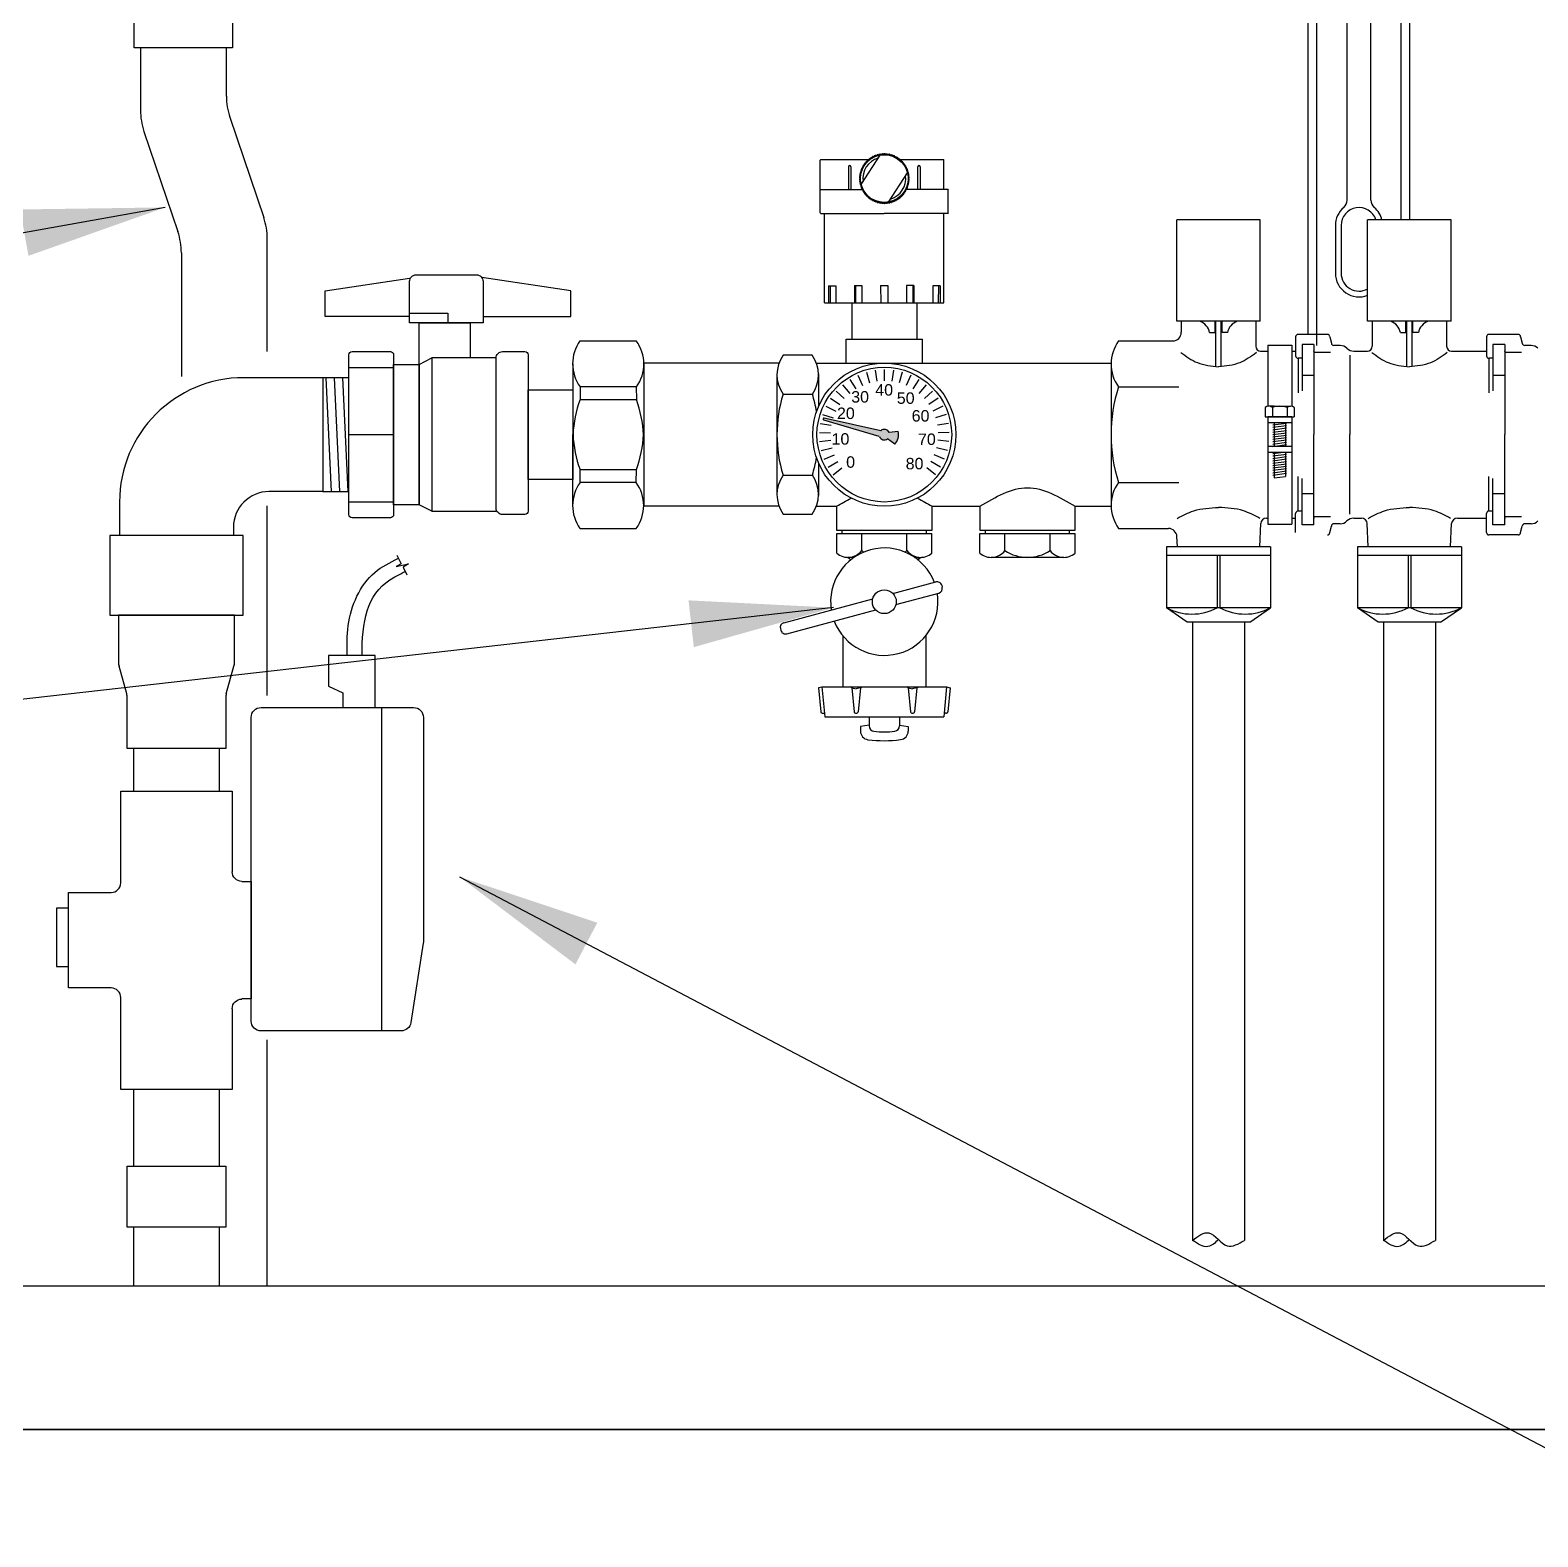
# Paper-space layout 'M&T INST' of a CAD drawing. Header units: inches. Extents: x 0.2 to 34.4, y 0.5 to 23.
# Drawn here: x 14.938 to 16.584, y 12.46 to 14.104 of the extents above; entities that cross this region are included whole.
import ezdxf

# ---------------------------------------------------------------- set-up
doc = ezdxf.new("R2010")
doc.units = ezdxf.units.IN
doc.header["$MEASUREMENT"] = 0
for name, color, linetype in [('D_DT2', 7, 'Continuous'), ('D_FRAMING', 84, 'Continuous'), ('D_OBJECTS', 4, 'Continuous'), ('D_PEX TUBING', 6, 'Continuous'), ('Title Block', 7, 'Continuous')]:
    doc.layers.add(name, color=color, linetype=linetype)
doc.styles.get("Standard").update_dxf_attribs({"font": 'arial.ttf'})
doc.dimstyles.get("Standard").update_dxf_attribs({"dimtxt": 4, "dimasz": 6, "dimexe": 0.18, "dimexo": 0.0625, "dimgap": 0.09, "dimtad": 0, "dimtih": 1, "dimtoh": 1, "dimdec": 4, "dimzin": 0, "dimdsep": 46, "dimlunit": 4, "dimtxsty": 'Standard', "dimcen": 0.09, "dimadec": 0, "dimazin": 0, "dimtfac": 1, "dimtdec": 4, "dimtofl": 0, "dimtmove": 0, "dimatfit": 3, "dimfxl": 1, "dimtolj": 1, "dimtzin": 0, "dimarcsym": 0})

# ---------------------------------------------------------------- blocks, each defined once
blk = doc.blocks.new('zonevalve')
at = {"layer": 'D_DT2', "ltscale": 12}
for p, q in [((1.532, 2.586), (0.699, 2.455)), ((3.897, 2.587), (1.548, 2.587)), ((4, 0.886), (4, 2.484)), ((0.612, 2.354), (0.612, 0.886)), ((0.612, 2.152), (4, 2.152)), ((0.715, 0.784), (3.897, 0.784)), ((2.178, 0.784), (0.947, 0.784)), ((0.947, 0.784), (0.947, 0.685)), ((2.178, 0.685), (2.178, 0.784)), ((0.845, 0.584), (0, 0.584)), ((0, 0.584), (0, -0.584)), ((3.125, 0.584), (2.28, 0.584)), ((3.125, -0.584), (3.125, 0.584))]:
    blk.add_line(p, q, dxfattribs=at)
blk.add_lwpolyline([(0, -0.584), (0.961, -0.584, -0.414214), (1.062, -0.685), (1.062, -1.131), (2.062, -1.131), (2.062, -0.685, -0.414214), (2.164, -0.584), (3.125, -0.584)], format="xyb", dxfattribs=at)
blk.add_lwpolyline([(1.286, -1.131), (1.898, -1.131), (1.898, -1.257), (1.286, -1.257)], close=True, dxfattribs=at)
for centre, radius, start, end in [((1.548, 2.484), 0.103, 90, 98.873), ((3.897, 2.484), 0.103, 360, 90), ((0.715, 2.354), 0.103, 98.873, 180), ((0.715, 0.886), 0.103, 180, 270), ((3.897, 0.886), 0.103, 270, 0), ((0.845, 0.685), 0.101, 270, 0), ((2.28, 0.685), 0.101, 180, 270)]:
    blk.add_arc(centre, radius, start, end, dxfattribs=at)
blk = doc.blocks.new('SINGLE MANIFOLD')
at = {"layer": 'D_OBJECTS', "ltscale": 12}
blk.add_hatch(color=242, dxfattribs=at).paths.add_polyline_path([(-3.78783, -3.46019), (-3.83735, -3.44927, 0.9325151), (-3.83776, -3.45087), (-3.78913, -3.46521, 0.5087347), (-3.78194, -3.46733), (-3.77562, -3.47197, 0.2477818), (-3.77274, -3.46079), (-3.78052, -3.4618, 0.5087347)])
at = {"color": 2}
for p, q in [((-4.25234, -3.40508), (-4.21328, -3.40508)), ((-4.17981, -3.39671), (-4.17981, -3.5306)), ((-4.12371, -3.39671), (-4.17981, -3.39671)), ((-4.25164, -3.46366), (-4.21398, -3.46366)), ((-4.25234, -3.52224), (-4.21328, -3.52224)), ((-4.17981, -3.5306), (-4.12371, -3.5306))]:
    blk.add_line(p, q, dxfattribs=at)
for points in [[(-4.19934, -3.36045), (-4.27312, -3.36045), (-4.27312, -3.33813), (-4.19934, -3.32697)], [(-4.13518, -3.36045), (-4.05861, -3.36045), (-4.05861, -3.33813), (-4.13632, -3.32638)], [(-4.19934, -3.35766), (-4.16586, -3.35766), (-4.16586, -3.36602)], [(-4.19097, -3.40229), (-4.19097, -3.36602), (-4.14634, -3.36602), (-4.14634, -3.39671)], [(-4.17981, -3.5306), (-4.19097, -3.52503), (-4.19097, -3.40229), (-4.17981, -3.39671)]]:
    blk.add_lwpolyline(points, dxfattribs=at)
for points in [[(-4.19934, -3.36602), (-4.19934, -3.32976, -0.4142136), (-4.19376, -3.32418), (-4.14076, -3.32418, -0.4142136), (-4.13518, -3.32976), (-4.13518, -3.36602)], [(-4.25234, -3.53339), (-4.25234, -3.39392, -0.4142136), (-4.24955, -3.39113), (-4.21607, -3.39113, -0.4142136), (-4.21328, -3.39392), (-4.21328, -3.53339, -0.4142136), (-4.21607, -3.53618), (-4.24955, -3.53618, -0.4142136)], [(-4.12371, -3.52781), (-4.12371, -3.39671, -0.4142136), (-4.11813, -3.39113), (-4.0986, -3.39113, -0.4142136), (-4.09581, -3.39392), (-4.09581, -3.5306, -0.4142136), (-4.0986, -3.53339), (-4.11813, -3.53339, -0.4142136)]]:
    blk.add_lwpolyline(points, format="xyb", close=True, dxfattribs=at)
for points in [[(-4.21328, -3.52503), (-4.21328, -3.40229), (-4.19097, -3.40229), (-4.19097, -3.52503)], [(-4.09581, -3.50271), (-4.09581, -3.4246), (-4.05676, -3.4246), (-4.05676, -3.50271)]]:
    blk.add_lwpolyline(points, close=True, dxfattribs=at)
at = {"layer": 'D_DT2', "ltscale": 12}
for p, q in [((-4.3593, -3.12598), (-4.4343, -3.12598)), ((-4.27233, -3.41393), (-4.26776, -3.51338)), ((-4.26512, -3.41393), (-4.26055, -3.51338)), ((-4.25791, -3.41393), (-4.25334, -3.51338)), ((-4.20658, -3.57633), (-4.211, -3.57873)), ((-4.211, -3.57873), (-4.20015, -3.57646)), ((-4.21055, -3.56894), (-4.20658, -3.57633)), ((-4.20015, -3.57646), (-4.20494, -3.57936)), ((-4.20494, -3.57936), (-4.20164, -3.5859)), ((-4.35341, -3.62139), (-4.45231, -3.62139)), ((-4.25773, -3.65643), (-4.27017, -3.65643)), ((-4.27017, -3.65643), (-4.27017, -3.68312)), ((-4.22932, -3.65643), (-4.25773, -3.65643)), ((-4.22932, -3.70186), (-4.22932, -3.65643)), ((-4.44632, -3.68997), (-4.45304, -3.66584)), ((-4.3594, -3.68997), (-4.35268, -3.66584)), ((-4.27017, -3.68312), (-4.25773, -3.68915)), ((-4.44584, -3.73751), (-4.44584, -3.69348)), ((-4.35988, -3.69348), (-4.35988, -3.73751)), ((-4.25773, -3.68915), (-4.25773, -3.70186)), ((-4.25773, -3.70186), (-4.22932, -3.70186)), ((-4.35988, -3.73751), (-4.44584, -3.73751)), ((-4.36536, -4.15536), (-4.44036, -4.15536))]:
    blk.add_line(p, q, dxfattribs=at)
at = {"layer": 'D_DT2', "color": 7}
for p, q in [((-4.27499, -3.41393), (-4.34404, -3.41393)), ((-4.27499, -3.51338), (-4.32208, -3.51338)), ((-4.45259, -3.52248), (-4.45259, -3.55183)), ((-4.35314, -3.54444), (-4.35314, -3.55183)), ((-4.3522, -3.62139), (-4.45352, -3.62139)), ((-4.45352, -3.62139), (-4.45352, -3.66233)), ((-4.3522, -3.66233), (-4.3522, -3.62139))]:
    blk.add_line(p, q, dxfattribs=at)
at = {"layer": 'D_DT2', "ltscale": 12}
for points in [[(-4.43978, -3.07277), (-4.35382, -3.07277), (-4.35382, -3.12598), (-4.43978, -3.12598)], [(-4.25234, -3.41393), (-4.27499, -3.41393), (-4.27499, -3.51338), (-4.25234, -3.51338)], [(-4.44584, -4.10215), (-4.35988, -4.10215), (-4.35988, -4.15536), (-4.44584, -4.15536)]]:
    blk.add_lwpolyline(points, close=True, dxfattribs=at)
at = {"layer": 'D_DT2', "color": 7}
blk.add_lwpolyline([(-4.46114, -3.62139), (-4.34458, -3.62139), (-4.34458, -3.55183), (-4.46114, -3.55183)], close=True, dxfattribs=at)
at = {"layer": 'D_DT2', "ltscale": 12}
for points in [[(-4.36536, -3.77478), (-4.36536, -3.73751), (-4.44036, -3.73751), (-4.44036, -3.77478)], [(-4.44036, -4.03519), (-4.44036, -4.10215), (-4.36536, -4.10215), (-4.36536, -4.03519)]]:
    blk.add_lwpolyline(points, dxfattribs=at)
at = {"layer": 'D_DT2', "color": 7}
for centre, radius in [((-4.34404, -3.52248), 0.10855), ((-4.32208, -3.54444), 0.03106)]:
    blk.add_arc(centre, radius, 90, 180, dxfattribs=at)
at = {"layer": 'D_DT2'}
for centre, start, end in [((-4.44043, -3.66233), 180, 195.54981), ((-4.36529, -3.66233), 344.45019, 0)]:
    blk.add_arc(centre, 0.01309, start, end, dxfattribs=at)
at = {"layer": 'D_DT2', "ltscale": 12}
for centre, start, end in [((-4.45893, -3.69348), 0, 15.54981), ((-4.34679, -3.69348), 164.45019, 180)]:
    blk.add_arc(centre, 0.01309, start, end, dxfattribs=at)
blk.add_spline([(-4.25373, -3.65643), (-4.25286, -3.63035), (-4.2296, -3.58387), (-4.20913, -3.57158)], degree=3, dxfattribs=at)
blk.add_open_spline([(-4.24072, -3.65619), (-4.24123, -3.62782), (-4.23633, -3.60312), (-4.21294, -3.58813), (-4.20865, -3.58594), (-4.20305, -3.58311)], degree=3, knots=[0, 0, 0, 0, 0.08558622, 0.08558622, 0.10114742, 0.10114742, 0.10114742, 0.10114742], dxfattribs=at)
at = {"layer": 'D_FRAMING', "ltscale": 12}
for points in [[(-4.74587, -4.20706), (-4.74587, -4.33206), (-2.4542, -4.33206), (-2.4542, -4.20706)], [(-5.38004, -4.33206), (-5.38004, -4.45706), (-1.7488, -4.45706), (-1.7488, -4.33206)]]:
    blk.add_lwpolyline(points, close=True, dxfattribs=at)
at = {"layer": 'D_OBJECTS', "ltscale": 12}
for p, q in [((-3.41453, -3.37616), (-3.41453, -2.84158)), ((-3.40703, -3.38575), (-3.40703, -2.84158)), ((-3.38067, -3.25903), (-3.38067, -2.99376)), ((-3.35984, -3.25903), (-3.35984, -2.99376)), ((-3.32598, -3.27616), (-3.32598, -3.06563)), ((-3.33348, -3.27616), (-3.33348, -3.07082)), ((-3.84069, -3.24965), (-3.84069, -3.22402)), ((-3.84027, -3.22361), (-3.79878, -3.22361)), ((-3.80498, -3.24518), (-3.7885, -3.21964)), ((-3.79975, -3.22567), (-3.80048, -3.2255)), ((-3.79994, -3.22495), (-3.79975, -3.22567)), ((-3.7987, -3.22466), (-3.79942, -3.22444)), ((-3.79885, -3.22392), (-3.7987, -3.22466)), ((-3.79759, -3.22372), (-3.79829, -3.22346)), ((-3.79789, -3.22361), (-3.7976, -3.22361)), ((-3.79768, -3.22298), (-3.79759, -3.22372)), ((-3.79641, -3.22287), (-3.79709, -3.22255)), ((-3.79645, -3.22212), (-3.79641, -3.22287)), ((-3.79518, -3.2221), (-3.79583, -3.22174)), ((-3.79517, -3.22135), (-3.79518, -3.2221)), ((-3.7939, -3.22142), (-3.79452, -3.22101)), ((-3.79383, -3.22067), (-3.7939, -3.22142)), ((-3.79257, -3.22082), (-3.79316, -3.22038)), ((-3.79245, -3.22009), (-3.79257, -3.22082)), ((-3.7912, -3.22033), (-3.79177, -3.21984)), ((-3.79103, -3.2196), (-3.7912, -3.22033)), ((-3.7898, -3.21993), (-3.79033, -3.2194)), ((-3.78958, -3.21921), (-3.7898, -3.21993)), ((-3.78838, -3.21962), (-3.78887, -3.21906)), ((-3.78811, -3.21893), (-3.78838, -3.21962)), ((-3.78694, -3.21942), (-3.78739, -3.21882)), ((-3.78662, -3.21874), (-3.78694, -3.21942)), ((-3.78549, -3.21932), (-3.7859, -3.21869)), ((-3.78513, -3.21867), (-3.78549, -3.21932)), ((-3.78404, -3.21932), (-3.7844, -3.21867)), ((-3.78363, -3.21869), (-3.78404, -3.21932)), ((-3.78259, -3.21942), (-3.7829, -3.21874)), ((-3.78214, -3.21882), (-3.78259, -3.21942)), ((-3.78115, -3.21962), (-3.78141, -3.21893)), ((-3.78066, -3.21906), (-3.78115, -3.21962)), ((-3.77972, -3.21993), (-3.77994, -3.21921)), ((-3.77919, -3.2194), (-3.77972, -3.21993)), ((-3.77833, -3.22033), (-3.77849, -3.2196)), ((-3.77776, -3.21984), (-3.77833, -3.22033)), ((-3.77696, -3.22082), (-3.77708, -3.22009)), ((-3.77636, -3.22038), (-3.77696, -3.22082)), ((-3.77563, -3.22142), (-3.7757, -3.22067)), ((-3.775, -3.22101), (-3.77563, -3.22142)), ((-3.77435, -3.2221), (-3.77436, -3.22135)), ((-3.77369, -3.22174), (-3.77435, -3.2221)), ((-3.77311, -3.22287), (-3.77308, -3.22212)), ((-3.77244, -3.22255), (-3.77311, -3.22287)), ((-3.77194, -3.22372), (-3.77185, -3.22298)), ((-3.77124, -3.22346), (-3.77194, -3.22372)), ((-3.77192, -3.22361), (-3.77163, -3.22361)), ((-3.77082, -3.22466), (-3.77068, -3.22392)), ((-3.77011, -3.22444), (-3.77082, -3.22466)), ((-3.77075, -3.22361), (-3.73311, -3.22361)), ((-3.76978, -3.22567), (-3.76959, -3.22495)), ((-3.76905, -3.2255), (-3.76978, -3.22567)), ((-3.73269, -3.24965), (-3.73269, -3.22402)), ((-3.81601, -3.22987), (-3.81601, -3.24965)), ((-3.81391, -3.22987), (-3.81391, -3.24965)), ((-3.80555, -3.23869), (-3.80621, -3.23903)), ((-3.80616, -3.23826), (-3.80555, -3.23869)), ((-3.80539, -3.23724), (-3.80608, -3.23753)), ((-3.80597, -3.23677), (-3.80539, -3.23724)), ((-3.80514, -3.23581), (-3.80585, -3.23605)), ((-3.80569, -3.2353), (-3.80514, -3.23581)), ((-3.80479, -3.2344), (-3.80551, -3.23459)), ((-3.8053, -3.23385), (-3.80479, -3.2344)), ((-3.80434, -3.23301), (-3.80507, -3.23316)), ((-3.80481, -3.23243), (-3.80434, -3.23301)), ((-3.8038, -3.23167), (-3.80454, -3.23176)), ((-3.80422, -3.23105), (-3.8038, -3.23167)), ((-3.80316, -3.23036), (-3.8039, -3.2304)), ((-3.80354, -3.22972), (-3.80316, -3.23036)), ((-3.80243, -3.2291), (-3.80318, -3.22909)), ((-3.80277, -3.22843), (-3.80243, -3.2291)), ((-3.80162, -3.22789), (-3.80236, -3.22783)), ((-3.80191, -3.22721), (-3.80162, -3.22789)), ((-3.80072, -3.22675), (-3.80146, -3.22663)), ((-3.80097, -3.22604), (-3.80072, -3.22675)), ((-3.78103, -3.26064), (-3.76455, -3.2351)), ((-3.7688, -3.22675), (-3.76856, -3.22604)), ((-3.76807, -3.22663), (-3.7688, -3.22675)), ((-3.76791, -3.22789), (-3.76762, -3.22721)), ((-3.76717, -3.22783), (-3.76791, -3.22789)), ((-3.7671, -3.2291), (-3.76676, -3.22843)), ((-3.76635, -3.22909), (-3.7671, -3.2291)), ((-3.76637, -3.23036), (-3.76599, -3.22972)), ((-3.76562, -3.2304), (-3.76637, -3.23036)), ((-3.76573, -3.23167), (-3.7653, -3.23105)), ((-3.76499, -3.23176), (-3.76573, -3.23167)), ((-3.76519, -3.23301), (-3.76472, -3.23243)), ((-3.76445, -3.23316), (-3.76519, -3.23301)), ((-3.76474, -3.2344), (-3.76423, -3.23385)), ((-3.76402, -3.23459), (-3.76474, -3.2344)), ((-3.76439, -3.23581), (-3.76384, -3.2353)), ((-3.76368, -3.23605), (-3.76439, -3.23581)), ((-3.76413, -3.23724), (-3.76355, -3.23677)), ((-3.76345, -3.23753), (-3.76413, -3.23724)), ((-3.76398, -3.23869), (-3.76337, -3.23826)), ((-3.76332, -3.23903), (-3.76398, -3.23869)), ((-3.75565, -3.22987), (-3.75565, -3.24965)), ((-3.75354, -3.22987), (-3.75354, -3.24965)), ((-3.84069, -3.27007), (-3.84069, -3.24965)), ((-3.84069, -3.24965), (-3.80426, -3.24965)), ((-3.80624, -3.23975), (-3.8056, -3.24014)), ((-3.8056, -3.24014), (-3.80624, -3.24053)), ((-3.80621, -3.24125), (-3.80555, -3.24159)), ((-3.80555, -3.24159), (-3.80616, -3.24202)), ((-3.80608, -3.24275), (-3.80539, -3.24304)), ((-3.80539, -3.24304), (-3.80597, -3.24351)), ((-3.80585, -3.24423), (-3.80514, -3.24447)), ((-3.80514, -3.24447), (-3.80569, -3.24498)), ((-3.80551, -3.24569), (-3.80479, -3.24588)), ((-3.80479, -3.24588), (-3.8053, -3.24643)), ((-3.80507, -3.24712), (-3.80434, -3.24727)), ((-3.80434, -3.24727), (-3.80481, -3.24785)), ((-3.80454, -3.24852), (-3.8038, -3.24861)), ((-3.8038, -3.24861), (-3.80422, -3.24923)), ((-3.8039, -3.24988), (-3.80316, -3.24992)), ((-3.80316, -3.24992), (-3.80354, -3.25056)), ((-3.80318, -3.25119), (-3.80243, -3.25118)), ((-3.80243, -3.25118), (-3.80277, -3.25185)), ((-3.76676, -3.25185), (-3.7671, -3.25118)), ((-3.7671, -3.25118), (-3.76635, -3.25119)), ((-3.76637, -3.24992), (-3.76562, -3.24988)), ((-3.76599, -3.25056), (-3.76637, -3.24992)), ((-3.76573, -3.24861), (-3.76499, -3.24852)), ((-3.7653, -3.24923), (-3.76573, -3.24861)), ((-3.72928, -3.24965), (-3.76527, -3.24965)), ((-3.76519, -3.24727), (-3.76445, -3.24712)), ((-3.76472, -3.24785), (-3.76519, -3.24727)), ((-3.76474, -3.24588), (-3.76402, -3.24569)), ((-3.76423, -3.24643), (-3.76474, -3.24588)), ((-3.76439, -3.24447), (-3.76368, -3.24423)), ((-3.76384, -3.24498), (-3.76439, -3.24447)), ((-3.76413, -3.24304), (-3.76345, -3.24275)), ((-3.76355, -3.24351), (-3.76413, -3.24304)), ((-3.76398, -3.24159), (-3.76332, -3.24125)), ((-3.76337, -3.24202), (-3.76398, -3.24159)), ((-3.76393, -3.24014), (-3.76329, -3.23975)), ((-3.76329, -3.24053), (-3.76393, -3.24014)), ((-3.72887, -3.27007), (-3.72887, -3.25007)), ((-3.80236, -3.25245), (-3.80162, -3.25239)), ((-3.80162, -3.25239), (-3.80191, -3.25307)), ((-3.80146, -3.25365), (-3.80072, -3.25353)), ((-3.80072, -3.25353), (-3.80097, -3.25424)), ((-3.80048, -3.25478), (-3.79975, -3.25461)), ((-3.79975, -3.25461), (-3.79994, -3.25533)), ((-3.79942, -3.25584), (-3.7987, -3.25562)), ((-3.7987, -3.25562), (-3.79885, -3.25636)), ((-3.79829, -3.25682), (-3.79759, -3.25656)), ((-3.79759, -3.25656), (-3.79768, -3.2573)), ((-3.79709, -3.25773), (-3.79641, -3.25741)), ((-3.79641, -3.25741), (-3.79645, -3.25816)), ((-3.79583, -3.25854), (-3.79518, -3.25818)), ((-3.79518, -3.25818), (-3.79517, -3.25893)), ((-3.79452, -3.25927), (-3.7939, -3.25886)), ((-3.7939, -3.25886), (-3.79383, -3.25961)), ((-3.79316, -3.25991), (-3.79257, -3.25946)), ((-3.79257, -3.25946), (-3.79245, -3.26019)), ((-3.79177, -3.26044), (-3.7912, -3.25995)), ((-3.7912, -3.25995), (-3.79103, -3.26068)), ((-3.79033, -3.26088), (-3.7898, -3.26035)), ((-3.7898, -3.26035), (-3.78958, -3.26107)), ((-3.78887, -3.26122), (-3.78838, -3.26066)), ((-3.78838, -3.26066), (-3.78811, -3.26135)), ((-3.78739, -3.26146), (-3.78694, -3.26086)), ((-3.78694, -3.26086), (-3.78662, -3.26154)), ((-3.7859, -3.26159), (-3.78549, -3.26096)), ((-3.78549, -3.26096), (-3.78513, -3.26161)), ((-3.7844, -3.26161), (-3.78404, -3.26096)), ((-3.78404, -3.26096), (-3.78363, -3.26159)), ((-3.7829, -3.26154), (-3.78259, -3.26086)), ((-3.78259, -3.26086), (-3.78214, -3.26146)), ((-3.78141, -3.26135), (-3.78115, -3.26066)), ((-3.78115, -3.26066), (-3.78066, -3.26122)), ((-3.77994, -3.26107), (-3.77972, -3.26035)), ((-3.77972, -3.26035), (-3.77919, -3.26088)), ((-3.77849, -3.26068), (-3.77833, -3.25995)), ((-3.77833, -3.25995), (-3.77776, -3.26044)), ((-3.77708, -3.26019), (-3.77696, -3.25946)), ((-3.77696, -3.25946), (-3.77636, -3.25991)), ((-3.7757, -3.25961), (-3.77563, -3.25886)), ((-3.77563, -3.25886), (-3.775, -3.25927)), ((-3.77436, -3.25893), (-3.77435, -3.25818)), ((-3.77435, -3.25818), (-3.77369, -3.25854)), ((-3.77308, -3.25816), (-3.77311, -3.25741)), ((-3.77311, -3.25741), (-3.77244, -3.25773)), ((-3.77185, -3.2573), (-3.77194, -3.25656)), ((-3.77194, -3.25656), (-3.77124, -3.25682)), ((-3.77068, -3.25636), (-3.77082, -3.25562)), ((-3.77082, -3.25562), (-3.77011, -3.25584)), ((-3.76959, -3.25533), (-3.76978, -3.25461)), ((-3.76978, -3.25461), (-3.76905, -3.25478)), ((-3.76856, -3.25424), (-3.7688, -3.25353)), ((-3.7688, -3.25353), (-3.76807, -3.25365)), ((-3.76762, -3.25307), (-3.76791, -3.25239)), ((-3.76791, -3.25239), (-3.76717, -3.25245)), ((-3.84027, -3.27048), (-3.78478, -3.27048)), ((-3.83686, -3.34861), (-3.83686, -3.27048)), ((-3.72928, -3.27048), (-3.78478, -3.27048)), ((-3.73269, -3.34861), (-3.73269, -3.27048)), ((-3.39088, -3.2811), (-3.39088, -3.32277)), ((-3.38588, -3.2811), (-3.38588, -3.32277)), ((-3.83358, -3.33362), (-3.83357, -3.34862)), ((-3.83358, -3.33362), (-3.82719, -3.33362)), ((-3.83208, -3.33362), (-3.83208, -3.34862)), ((-3.82719, -3.33362), (-3.82718, -3.34862)), ((-3.81077, -3.33361), (-3.80438, -3.33361)), ((-3.81077, -3.33361), (-3.81076, -3.34861)), ((-3.80991, -3.33361), (-3.8099, -3.34861)), ((-3.80438, -3.33361), (-3.80437, -3.34861)), ((-3.78796, -3.33361), (-3.78157, -3.33361)), ((-3.78796, -3.33361), (-3.78795, -3.34861)), ((-3.78157, -3.33361), (-3.78157, -3.34861)), ((-3.76531, -3.33361), (-3.76531, -3.34861)), ((-3.75892, -3.33361), (-3.76531, -3.33361)), ((-3.75978, -3.33361), (-3.75978, -3.34861)), ((-3.75892, -3.33361), (-3.75892, -3.34861)), ((-3.73611, -3.33362), (-3.7425, -3.33362)), ((-3.7425, -3.33362), (-3.7425, -3.34862)), ((-3.7376, -3.33362), (-3.73761, -3.34862)), ((-3.73611, -3.33362), (-3.73611, -3.34862)), ((-3.83686, -3.34861), (-3.73269, -3.34861)), ((-3.81309, -3.34861), (-3.81308, -3.38032)), ((-3.75643, -3.34861), (-3.75641, -3.38032)), ((-4.05034, -3.3818), (-4.00133, -3.3818)), ((-3.81804, -3.38032), (-3.75145, -3.38032)), ((-3.81804, -3.40116), (-3.81804, -3.38032)), ((-3.75144, -3.40113), (-3.75145, -3.38032)), ((-3.8477, -3.39425), (-3.87307, -3.39425)), ((-4.05676, -3.40199), (-4.05676, -3.46366)), ((-3.99491, -3.40199), (-3.99491, -3.52567)), ((-3.87664, -3.40116), (-3.99477, -3.40116)), ((-3.84407, -3.40116), (-3.80242, -3.40116)), ((-3.80242, -3.40116), (-3.58665, -3.40116)), ((-3.58668, -3.40088), (-3.58668, -3.40183)), ((-4.00148, -3.42197), (-4.05049, -3.42197)), ((-4.05049, -3.42197), (-4.05049, -3.43309)), ((-4.00148, -3.42197), (-4.00118, -3.43309)), ((-3.87851, -3.41137), (-3.87851, -3.51594)), ((-3.84224, -3.41067), (-3.84224, -3.43912)), ((-4.05049, -3.43309), (-4.00118, -3.43309)), ((-3.8732, -3.42831), (-3.84757, -3.42831)), ((-4.05676, -3.52532), (-4.05676, -3.46366)), ((-3.84224, -3.4882), (-3.84224, -3.51665)), ((-4.05049, -3.49422), (-4.00118, -3.49422)), ((-4.05049, -3.50534), (-4.05049, -3.49422)), ((-4.00148, -3.50534), (-4.00118, -3.49422)), ((-3.8732, -3.499), (-3.84757, -3.499)), ((-4.00148, -3.50534), (-4.05049, -3.50534)), ((-3.87664, -3.52616), (-3.99492, -3.52616)), ((-3.84407, -3.52616), (-3.82642, -3.52616)), ((-3.82642, -3.52616), (-3.82642, -3.54699)), ((-3.74308, -3.54699), (-3.74308, -3.52616)), ((-3.74308, -3.52616), (-3.70142, -3.52616)), ((-3.70142, -3.52616), (-3.70142, -3.54699)), ((-3.61808, -3.54699), (-3.61808, -3.52616)), ((-3.61808, -3.52616), (-3.58665, -3.52616)), ((-3.87307, -3.53306), (-3.8477, -3.53306)), ((-4.05034, -3.54552), (-4.00133, -3.54552)), ((-3.82642, -3.54699), (-3.74308, -3.54699)), ((-3.82634, -3.54996), (-3.74316, -3.54996)), ((-3.82634, -3.56707), (-3.82634, -3.54996)), ((-3.82154, -3.54996), (-3.82154, -3.54699)), ((-3.80446, -3.56493), (-3.80446, -3.54996)), ((-3.76504, -3.56493), (-3.76504, -3.54996)), ((-3.74796, -3.54995), (-3.74796, -3.54698)), ((-3.74316, -3.56707), (-3.74316, -3.54996)), ((-3.70142, -3.54699), (-3.61808, -3.54699)), ((-3.70134, -3.54996), (-3.61816, -3.54996)), ((-3.70134, -3.56707), (-3.70134, -3.54996)), ((-3.69654, -3.54996), (-3.69654, -3.54699)), ((-3.67946, -3.56493), (-3.67946, -3.54996)), ((-3.64004, -3.56493), (-3.64004, -3.54996)), ((-3.62296, -3.54995), (-3.62296, -3.54698)), ((-3.61816, -3.56707), (-3.61816, -3.54996)), ((-3.81121, -3.57079), (-3.81653, -3.57079)), ((-3.75831, -3.57079), (-3.75297, -3.57079)), ((-3.62809, -3.57079), (-3.69153, -3.57079)), ((-3.77723, -3.6023), (-3.73977, -3.59226)), ((-3.87259, -3.62785), (-3.79488, -3.60703)), ((-3.77464, -3.61195), (-3.73719, -3.60192)), ((-3.73467, -3.5952), (-3.73424, -3.59681)), ((-3.87, -3.63751), (-3.7923, -3.61668)), ((-3.87553, -3.63295), (-3.8751, -3.63456)), ((-3.8211, -3.6391), (-3.8211, -3.68394)), ((-3.74842, -3.6391), (-3.74842, -3.68394)), ((-3.83919, -3.68398), (-3.84219, -3.6848)), ((-3.84219, -3.6848), (-3.84027, -3.70553)), ((-3.83925, -3.68394), (-3.73036, -3.68394)), ((-3.83925, -3.68394), (-3.83685, -3.70999)), ((-3.81314, -3.6848), (-3.81437, -3.68394)), ((-3.81314, -3.6848), (-3.80942, -3.68545)), ((-3.81314, -3.6848), (-3.81123, -3.70553)), ((-3.8057, -3.6848), (-3.80942, -3.68545)), ((-3.8057, -3.6848), (-3.80762, -3.70553)), ((-3.8057, -3.6848), (-3.80447, -3.68394)), ((-3.76383, -3.6848), (-3.76506, -3.68394)), ((-3.76384, -3.68479), (-3.76191, -3.70551)), ((-3.76383, -3.6848), (-3.76011, -3.68545)), ((-3.75638, -3.6848), (-3.76011, -3.68545)), ((-3.7564, -3.68478), (-3.7583, -3.70551)), ((-3.75638, -3.6848), (-3.75515, -3.68394)), ((-3.73036, -3.68394), (-3.73275, -3.70997)), ((-3.73036, -3.68394), (-3.72736, -3.68476)), ((-3.72736, -3.68476), (-3.72926, -3.70549)), ((-3.83875, -3.70692), (-3.83708, -3.70676)), ((-3.83685, -3.70999), (-3.73268, -3.70999)), ((-3.79795, -3.70999), (-3.79795, -3.71789)), ((-3.77154, -3.70999), (-3.77154, -3.71788)), ((-3.73078, -3.70688), (-3.73245, -3.70673)), ((-3.79799, -3.71738), (-3.8056, -3.71841)), ((-3.8056, -3.71841), (-3.8056, -3.72249)), ((-3.77154, -3.71737), (-3.76393, -3.71839)), ((-3.76393, -3.71839), (-3.76393, -3.72248))]:
    blk.add_line(p, q, dxfattribs=at)
at = {"layer": 'D_OBJECTS', "color": 5, "ltscale": 12}
for p, q in [((-3.45645, -3.27616), (-3.52936, -3.27616)), ((-3.52936, -3.3647), (-3.52936, -3.27616)), ((-3.45645, -3.3647), (-3.45645, -3.27616)), ((-3.45645, -3.3647), (-3.45645, -3.27616)), ((-3.28978, -3.27616), (-3.3627, -3.27616)), ((-3.3627, -3.3647), (-3.3627, -3.27616)), ((-3.28978, -3.3647), (-3.28978, -3.27616)), ((-3.28978, -3.3647), (-3.28978, -3.27616)), ((-3.45645, -3.3647), (-3.52936, -3.3647)), ((-3.52541, -3.3647), (-3.52541, -3.3743)), ((-3.49597, -3.37463), (-3.49597, -3.3647)), ((-3.49524, -3.40422), (-3.49524, -3.3647)), ((-3.49057, -3.40424), (-3.49057, -3.3647)), ((-3.48984, -3.37463), (-3.48984, -3.3647)), ((-3.46041, -3.3647), (-3.46041, -3.38657)), ((-3.28978, -3.3647), (-3.3627, -3.3647)), ((-3.35874, -3.3647), (-3.35874, -3.38657)), ((-3.3293, -3.37463), (-3.3293, -3.3647)), ((-3.32858, -3.40422), (-3.32858, -3.3647)), ((-3.3239, -3.40424), (-3.3239, -3.3647)), ((-3.32318, -3.37463), (-3.32318, -3.3647)), ((-3.29374, -3.3647), (-3.29374, -3.38657)), ((-3.58024, -3.3818), (-3.53291, -3.3818)), ((-3.50072, -3.37463), (-3.49597, -3.37463)), ((-3.48509, -3.37463), (-3.48984, -3.37463)), ((-3.42557, -3.37824), (-3.42557, -3.39491)), ((-3.39789, -3.37616), (-3.42349, -3.37616)), ((-3.3958, -3.37824), (-3.39432, -3.38378)), ((-3.33406, -3.37463), (-3.3293, -3.37463)), ((-3.31842, -3.37463), (-3.32318, -3.37463)), ((-3.2589, -3.37824), (-3.2589, -3.39491)), ((-3.23122, -3.37616), (-3.25682, -3.37616)), ((-3.22914, -3.37824), (-3.22765, -3.38378)), ((-3.45624, -3.39074), (-3.44989, -3.39074)), ((-3.44989, -3.38553), (-3.44989, -3.43898)), ((-3.44989, -3.38553), (-3.42905, -3.38553)), ((-3.42905, -3.38553), (-3.42905, -3.43898)), ((-3.42905, -3.39074), (-3.42557, -3.39074)), ((-3.41999, -3.38495), (-3.41999, -3.42533)), ((-3.40957, -3.38495), (-3.41999, -3.38495)), ((-3.41999, -3.39199), (-3.41999, -3.39699)), ((-3.40957, -3.38495), (-3.40957, -3.46366)), ((-3.40957, -3.39199), (-3.40957, -3.46366)), ((-3.39503, -3.39199), (-3.40957, -3.39199)), ((-3.38666, -3.38586), (-3.39224, -3.38586)), ((-3.37832, -3.3942), (-3.37832, -3.46366)), ((-3.37488, -3.39074), (-3.36291, -3.39074)), ((-3.28957, -3.39074), (-3.2589, -3.39074)), ((-3.25332, -3.38495), (-3.25332, -3.42533)), ((-3.24291, -3.38495), (-3.25332, -3.38495)), ((-3.25332, -3.39199), (-3.25332, -3.39699)), ((-3.24291, -3.38495), (-3.24291, -3.46366)), ((-3.24291, -3.39199), (-3.24291, -3.46366)), ((-3.22836, -3.39199), (-3.24291, -3.39199)), ((-3.21999, -3.38586), (-3.22557, -3.38586)), ((-3.58666, -3.40199), (-3.58666, -3.52532)), ((-3.42349, -3.39699), (-3.42349, -3.42725)), ((-3.41999, -3.39699), (-3.42349, -3.39699)), ((-3.25682, -3.39699), (-3.25682, -3.42725)), ((-3.25332, -3.39699), (-3.25682, -3.39699)), ((-3.58039, -3.42197), (-3.52756, -3.42197)), ((-3.40957, -3.41213), (-3.41999, -3.41213)), ((-3.24291, -3.41213), (-3.25332, -3.41213)), ((-3.45211, -3.4399), (-3.45211, -3.44803)), ((-3.45211, -3.44803), (-3.42683, -3.44803)), ((-3.42905, -3.44803), (-3.44989, -3.44803)), ((-3.44989, -3.44803), (-3.44989, -3.54178)), ((-3.44447, -3.4389), (-3.44899, -3.4389)), ((-3.44591, -3.43987), (-3.44591, -3.44803)), ((-3.44447, -3.4389), (-3.43447, -3.4389)), ((-3.43447, -3.4389), (-3.42995, -3.4389)), ((-3.43303, -3.43987), (-3.43303, -3.44803)), ((-3.42905, -3.44803), (-3.42905, -3.54178)), ((-3.42683, -3.4399), (-3.42683, -3.44803)), ((-3.42905, -3.45324), (-3.44989, -3.45324)), ((-3.44555, -3.45518), (-3.43372, -3.45364)), ((-3.44555, -3.45727), (-3.43372, -3.45573)), ((-3.44555, -3.45935), (-3.43372, -3.45781)), ((-3.44555, -3.46143), (-3.43372, -3.4599)), ((-3.44555, -3.46352), (-3.43372, -3.46198)), ((-3.44447, -3.45324), (-3.44447, -3.47407)), ((-3.43447, -3.45324), (-3.43447, -3.47407)), ((-3.42905, -3.47407), (-3.44989, -3.47407)), ((-3.44555, -3.4656), (-3.43372, -3.46406)), ((-3.44555, -3.46769), (-3.43372, -3.46615)), ((-3.44555, -3.46977), (-3.43372, -3.46823)), ((-3.44555, -3.47185), (-3.43372, -3.47031)), ((-3.44555, -3.47394), (-3.43372, -3.4724)), ((-3.40957, -3.54236), (-3.40957, -3.46366)), ((-3.40957, -3.53532), (-3.40957, -3.46366)), ((-3.37832, -3.53311), (-3.37832, -3.46366)), ((-3.24291, -3.54236), (-3.24291, -3.46366)), ((-3.24291, -3.53532), (-3.24291, -3.46366)), ((-3.42905, -3.47928), (-3.44989, -3.47928)), ((-3.44555, -3.48019), (-3.43859, -3.47928)), ((-3.44555, -3.48227), (-3.43372, -3.48073)), ((-3.44555, -3.48436), (-3.43372, -3.48282)), ((-3.44555, -3.48644), (-3.43372, -3.4849)), ((-3.44555, -3.48852), (-3.43372, -3.48698)), ((-3.44447, -3.47928), (-3.44447, -3.5014)), ((-3.43447, -3.47928), (-3.43447, -3.5001)), ((-3.44555, -3.49061), (-3.43372, -3.48907)), ((-3.44555, -3.49269), (-3.43372, -3.49115)), ((-3.44555, -3.49477), (-3.43372, -3.49323)), ((-3.44555, -3.49686), (-3.43372, -3.49532)), ((-3.44555, -3.49894), (-3.43372, -3.4974)), ((-3.44447, -3.5014), (-3.43447, -3.5001)), ((-3.42349, -3.53032), (-3.42349, -3.50006)), ((-3.41999, -3.54236), (-3.41999, -3.50198)), ((-3.25682, -3.53032), (-3.25682, -3.50006)), ((-3.25332, -3.54236), (-3.25332, -3.50198)), ((-3.58039, -3.50534), (-3.52756, -3.50534)), ((-3.58039, -3.50534), (-3.52756, -3.50534)), ((-3.40957, -3.51519), (-3.41999, -3.51519)), ((-3.24291, -3.51519), (-3.25332, -3.51519)), ((-3.45695, -3.56146), (-3.45605, -3.54135)), ((-3.45105, -3.53657), (-3.44989, -3.53657)), ((-3.42905, -3.53657), (-3.42557, -3.53657)), ((-3.42557, -3.54907), (-3.42557, -3.53241)), ((-3.41999, -3.53032), (-3.42349, -3.53032)), ((-3.41999, -3.53532), (-3.41999, -3.53032)), ((-3.39503, -3.53532), (-3.40957, -3.53532)), ((-3.38666, -3.54145), (-3.39224, -3.54145)), ((-3.37488, -3.53657), (-3.36809, -3.53657)), ((-3.3622, -3.56146), (-3.3631, -3.54135)), ((-3.29028, -3.56146), (-3.28938, -3.54135)), ((-3.28439, -3.53657), (-3.2589, -3.53657)), ((-3.2589, -3.54907), (-3.2589, -3.53241)), ((-3.25332, -3.53032), (-3.25682, -3.53032)), ((-3.25332, -3.53532), (-3.25332, -3.53032)), ((-3.22836, -3.53532), (-3.24291, -3.53532)), ((-3.21999, -3.54145), (-3.22557, -3.54145)), ((-3.58024, -3.54552), (-3.53675, -3.54552)), ((-3.52886, -3.56146), (-3.52926, -3.55268)), ((-3.44989, -3.54178), (-3.42905, -3.54178)), ((-3.40957, -3.54236), (-3.41999, -3.54236)), ((-3.3958, -3.54907), (-3.39432, -3.54353)), ((-3.23122, -3.55116), (-3.25682, -3.55116)), ((-3.24291, -3.54236), (-3.25332, -3.54236)), ((-3.22914, -3.54907), (-3.22765, -3.54353)), ((-3.44743, -3.56146), (-3.53838, -3.56146)), ((-3.53838, -3.56146), (-3.53838, -3.61481)), ((-3.44743, -3.56146), (-3.44743, -3.61481)), ((-3.28077, -3.56146), (-3.37171, -3.56146)), ((-3.37171, -3.56146), (-3.37171, -3.61481)), ((-3.28077, -3.56146), (-3.28077, -3.61481)), ((-3.44743, -3.56916), (-3.53838, -3.56916)), ((-3.49406, -3.56916), (-3.49406, -3.61481)), ((-3.49175, -3.56916), (-3.49175, -3.61481)), ((-3.28077, -3.56916), (-3.37171, -3.56916)), ((-3.3274, -3.56916), (-3.3274, -3.61481)), ((-3.32508, -3.56916), (-3.32508, -3.61481)), ((-3.52019, -3.62743), (-3.53838, -3.61481)), ((-3.44743, -3.61481), (-3.53838, -3.61481)), ((-3.46562, -3.62743), (-3.44743, -3.61481)), ((-3.35352, -3.62743), (-3.37171, -3.61481)), ((-3.28077, -3.61481), (-3.37171, -3.61481)), ((-3.29896, -3.62743), (-3.28077, -3.61481)), ((-3.46562, -3.62743), (-3.52019, -3.62743)), ((-3.29896, -3.62743), (-3.35352, -3.62743))]:
    blk.add_line(p, q, dxfattribs=at)
at = {"layer": 'D_OBJECTS', "color": 242, "ltscale": 12}
for p, q in [((-3.80041, -3.40908), (-3.79773, -3.41845)), ((-3.79267, -3.40743), (-3.79131, -3.41708)), ((-3.78476, -3.40688), (-3.78476, -3.41663)), ((-3.77686, -3.40743), (-3.77822, -3.41708)), ((-3.76911, -3.40908), (-3.7718, -3.41845)), ((-3.82126, -3.42016), (-3.81499, -3.42763)), ((-3.81485, -3.41551), (-3.80969, -3.42377)), ((-3.80786, -3.41179), (-3.80389, -3.42069)), ((-3.76167, -3.41179), (-3.76564, -3.42069)), ((-3.75468, -3.41551), (-3.75984, -3.42377)), ((-3.74827, -3.42016), (-3.75453, -3.42763)), ((-3.83183, -3.43191), (-3.82375, -3.43736)), ((-3.82696, -3.42566), (-3.81971, -3.43219)), ((-3.74257, -3.42566), (-3.74981, -3.43219)), ((-3.73769, -3.43191), (-3.74577, -3.43736)), ((-3.83876, -3.44611), (-3.82949, -3.44912)), ((-3.78783, -3.46019), (-3.83729, -3.44928)), ((-3.8358, -3.43877), (-3.82703, -3.44304)), ((-3.73373, -3.43877), (-3.74249, -3.44304)), ((-3.73076, -3.44611), (-3.74004, -3.44912)), ((-3.84151, -3.46168), (-3.83176, -3.46202)), ((-3.84068, -3.4538), (-3.83108, -3.45549)), ((-3.78913, -3.46521), (-3.83771, -3.45088)), ((-3.77274, -3.46079), (-3.78052, -3.4618)), ((-3.72885, -3.4538), (-3.73845, -3.45549)), ((-3.72802, -3.46168), (-3.73776, -3.46202)), ((-3.84123, -3.46959), (-3.83154, -3.46857)), ((-3.83985, -3.47739), (-3.8304, -3.47503)), ((-3.77562, -3.47197), (-3.78194, -3.46733)), ((-3.72967, -3.47739), (-3.73913, -3.47503)), ((-3.7283, -3.46959), (-3.73799, -3.46857)), ((-3.83741, -3.48493), (-3.82837, -3.48127)), ((-3.83393, -3.49205), (-3.82549, -3.48717)), ((-3.73559, -3.49205), (-3.74403, -3.48717)), ((-3.73212, -3.48493), (-3.74116, -3.48127)), ((-3.82951, -3.49861), (-3.82182, -3.49261)), ((-3.74002, -3.49861), (-3.7477, -3.49261))]:
    blk.add_line(p, q, dxfattribs=at)
at = {"layer": 'D_OBJECTS', "ltscale": 12}
for centre, radius in [((-3.78476, -3.24014), 0.02083), ((-3.78476, -3.60949), 0.01042)]:
    blk.add_circle(centre, radius, dxfattribs=at)
at = {"layer": 'D_OBJECTS', "color": 242, "ltscale": 12}
for radius in [0.0625, 0.05881]:
    blk.add_circle((-3.78476, -3.46366), radius, dxfattribs=at)
at = {"layer": 'D_OBJECTS', "ltscale": 12}
for centre, radius, start, end in [((-3.84027, -3.22402), 0.000417, 90, 180), ((-3.78476, -3.24014), 0.01871, 106.76837, 187.57249), ((-3.80057, -3.22591), 0.000417, 77.07455, 198.92545), ((-3.79954, -3.22484), 0.000417, 73.07455, 194.92545), ((-3.79844, -3.22385), 0.000417, 69.07455, 190.92545), ((-3.79727, -3.22293), 0.000417, 65.07455, 186.92545), ((-3.79604, -3.2221), 0.000417, 61.07455, 182.92545), ((-3.79475, -3.22136), 0.000417, 57.07455, 178.92545), ((-3.79342, -3.22071), 0.000417, 53.07455, 174.92545), ((-3.79204, -3.22015), 0.000417, 49.07455, 170.92545), ((-3.79063, -3.21969), 0.000417, 45.07455, 166.92545), ((-3.78919, -3.21933), 0.000417, 41.07455, 162.92545), ((-3.78772, -3.21908), 0.000417, 37.07455, 158.92545), ((-3.78625, -3.21892), 0.000417, 33.07455, 154.92545), ((-3.78476, -3.21887), 0.000417, 29.07455, 150.92545), ((-3.78328, -3.21892), 0.000417, 25.07455, 146.92545), ((-3.7818, -3.21908), 0.000417, 21.07455, 142.92545), ((-3.78034, -3.21933), 0.000417, 17.07455, 138.92545), ((-3.7789, -3.21969), 0.000417, 13.07455, 134.92545), ((-3.77749, -3.22015), 0.000417, 9.07455, 130.92545), ((-3.77611, -3.22071), 0.000417, 5.07455, 126.92545), ((-3.77478, -3.22136), 0.000417, 1.07455, 122.92545), ((-3.77349, -3.2221), 0.000417, 357.07455, 118.92545), ((-3.77226, -3.22293), 0.000417, 353.07455, 114.92545), ((-3.77109, -3.22385), 0.000417, 349.07455, 110.92545), ((-3.76999, -3.22484), 0.000417, 345.07455, 106.92545), ((-3.76896, -3.22591), 0.000417, 341.07455, 102.92545), ((-3.73311, -3.22402), 0.000417, 0, 90), ((-3.81496, -3.22987), 0.00105, 0, 180), ((-3.80592, -3.23792), 0.000417, 113.07455, 234.92545), ((-3.80571, -3.23645), 0.000417, 109.07455, 230.92545), ((-3.8054, -3.23499), 0.000417, 105.07455, 226.92545), ((-3.80499, -3.23357), 0.000417, 101.07455, 222.92545), ((-3.80449, -3.23217), 0.000417, 97.07455, 218.92545), ((-3.80388, -3.23082), 0.000417, 93.07455, 214.92545), ((-3.80318, -3.2295), 0.000417, 89.07455, 210.92545), ((-3.8024, -3.22825), 0.000417, 85.07455, 206.92545), ((-3.80153, -3.22704), 0.000417, 81.07455, 202.92545), ((-3.78476, -3.24014), 0.01871, 286.76837, 7.57249), ((-3.768, -3.22704), 0.000417, 337.07455, 98.92545), ((-3.76713, -3.22825), 0.000417, 333.07455, 94.92545), ((-3.76634, -3.2295), 0.000417, 329.07455, 90.92545), ((-3.76565, -3.23082), 0.000417, 325.07455, 86.92545), ((-3.76504, -3.23217), 0.000417, 321.07455, 82.92545), ((-3.76453, -3.23357), 0.000417, 317.07455, 78.92545), ((-3.76412, -3.23499), 0.000417, 313.07455, 74.92545), ((-3.76382, -3.23645), 0.000417, 309.07455, 70.92545), ((-3.76361, -3.23792), 0.000417, 305.07455, 66.92545), ((-3.75459, -3.22987), 0.00105, 0, 180), ((-3.80602, -3.2394), 0.000417, 117.07455, 238.92545), ((-3.80602, -3.24088), 0.000417, 121.07455, 242.92545), ((-3.80592, -3.24236), 0.000417, 125.07455, 246.92545), ((-3.80571, -3.24383), 0.000417, 129.07455, 250.92545), ((-3.8054, -3.24529), 0.000417, 133.07455, 254.92545), ((-3.80499, -3.24671), 0.000417, 137.07455, 258.92545), ((-3.80449, -3.24811), 0.000417, 141.07455, 262.92545), ((-3.80388, -3.24946), 0.000417, 145.07455, 266.92545), ((-3.80318, -3.25078), 0.000417, 149.07455, 270.92545), ((-3.8024, -3.25203), 0.000417, 153.07455, 274.92545), ((-3.76713, -3.25203), 0.000417, 265.07455, 26.92545), ((-3.76634, -3.25078), 0.000417, 269.07455, 30.92545), ((-3.76565, -3.24946), 0.000417, 273.07455, 34.92545), ((-3.76504, -3.24811), 0.000417, 277.07455, 38.92545), ((-3.76453, -3.24671), 0.000417, 281.07455, 42.92545), ((-3.76412, -3.24529), 0.000417, 285.07455, 46.92545), ((-3.76382, -3.24383), 0.000417, 289.07455, 50.92545), ((-3.76361, -3.24236), 0.000417, 293.07455, 54.92545), ((-3.76351, -3.2394), 0.000417, 301.07455, 62.92545), ((-3.76351, -3.24088), 0.000417, 297.07455, 58.92545), ((-3.72928, -3.25007), 0.000417, 0, 90), ((-3.80153, -3.25324), 0.000417, 157.07455, 278.92545), ((-3.80057, -3.25437), 0.000417, 161.07455, 282.92545), ((-3.79954, -3.25544), 0.000417, 165.07455, 286.92545), ((-3.79844, -3.25643), 0.000417, 169.07455, 290.92545), ((-3.79727, -3.25735), 0.000417, 173.07455, 294.92545), ((-3.79604, -3.25818), 0.000417, 177.07455, 298.92545), ((-3.79475, -3.25892), 0.000417, 181.07455, 302.92545), ((-3.79342, -3.25957), 0.000417, 185.07455, 306.92545), ((-3.79204, -3.26013), 0.000417, 189.07455, 310.92545), ((-3.79063, -3.26059), 0.000417, 193.07455, 314.92545), ((-3.78919, -3.26095), 0.000417, 197.07455, 318.92545), ((-3.78772, -3.2612), 0.000417, 201.07455, 322.92545), ((-3.78625, -3.26136), 0.000417, 205.07455, 326.92545), ((-3.78476, -3.26141), 0.000417, 209.07455, 330.92545), ((-3.78328, -3.26136), 0.000417, 213.07455, 334.92545), ((-3.7818, -3.2612), 0.000417, 217.07455, 338.92545), ((-3.78034, -3.26095), 0.000417, 221.07455, 342.92545), ((-3.7789, -3.26059), 0.000417, 225.07455, 346.92545), ((-3.77749, -3.26013), 0.000417, 229.07455, 350.92545), ((-3.77611, -3.25957), 0.000417, 233.07455, 354.92545), ((-3.77478, -3.25892), 0.000417, 237.07455, 358.92545), ((-3.77349, -3.25818), 0.000417, 241.07455, 2.92545), ((-3.77226, -3.25735), 0.000417, 245.07455, 6.92545), ((-3.77109, -3.25643), 0.000417, 249.07455, 10.92545), ((-3.76999, -3.25544), 0.000417, 253.07455, 14.92545), ((-3.76896, -3.25437), 0.000417, 257.07455, 18.92545), ((-3.768, -3.25324), 0.000417, 261.07455, 22.92545), ((-3.389, -3.25903), 0.00833, 310.35202, 0), ((-3.3515, -3.25903), 0.00833, 180, 229.64798), ((-3.84027, -3.27007), 0.000417, 180, 270), ((-3.72928, -3.27007), 0.000417, 270, 0), ((-3.37025, -3.2811), 0.02063, 130.35202, 180), ((-3.37025, -3.2811), 0.01562, 18.45053, 180), ((-3.37025, -3.2811), 0.02063, 13.87249, 49.64798), ((-3.37025, -3.32277), 0.02063, 180, 291.49196), ((-3.37025, -3.32277), 0.01562, 180, 298.9214), ((-4.02193, -3.40177), 0.03498, 145.16959, 215.26439), ((-4.02907, -3.40199), 0.03431, 324.38282, 36.05116), ((-4.03005, -3.40177), 0.03498, 25.61297, 34.83041), ((-3.84886, -3.41137), 0.02966, 144.73561, 214.83041), ((-3.87192, -3.41137), 0.02966, 325.16959, 35.26439), ((-3.94951, -3.46922), 0.10725, 160.31709, 177.02713), ((-4.10217, -3.46922), 0.10725, 2.97287, 19.68291), ((-3.7583, -3.46366), 0.12022, 162.90176, 197.09824), ((-3.96247, -3.46366), 0.12022, 9.61758, 17.09824), ((-3.94951, -3.45809), 0.10725, 182.97287, 199.68291), ((-4.10217, -3.45809), 0.10725, 340.31709, 357.02713), ((-3.96247, -3.46366), 0.12022, 342.90176, 350.38242), ((-3.84886, -3.51594), 0.02966, 145.16959, 215.26439), ((-3.87192, -3.51594), 0.02966, 324.73561, 34.83041), ((-4.02193, -3.52554), 0.03498, 144.73561, 214.83041), ((-4.02922, -3.52554), 0.03431, 324.38076, 36.05321), ((-3.78476, -3.60949), 0.04688, 21.1232, 188.8768), ((-3.81641, -3.55568), 0.01512, 228.93165, 322.23953), ((-3.78475, -3.53471), 0.03608, 236.89114, 240.4899), ((-3.78475, -3.53471), 0.03608, 299.48882, 303.10886), ((-3.75309, -3.55568), 0.01512, 217.76047, 311.06835), ((-3.69141, -3.55568), 0.01512, 228.93165, 322.23953), ((-3.65975, -3.53471), 0.03608, 236.89114, 270), ((-3.65975, -3.53471), 0.03608, 270, 303.10886), ((-3.62809, -3.55568), 0.01512, 217.76047, 311.06835), ((-3.81841, -3.57579), 0.005, 33.39991, 90), ((-3.75112, -3.57579), 0.005, 90, 146.60009), ((-3.7387, -3.59628), 0.00417, 15, 105), ((-3.78476, -3.60949), 0.04688, 201.1232, 8.8768), ((-3.73826, -3.59789), 0.00417, 285, 15), ((-3.87151, -3.63187), 0.00417, 105, 195), ((-3.87108, -3.63348), 0.00417, 195, 285), ((-3.83875, -3.70539), 0.00153, 185.28385, 280.52951), ((-3.8097, -3.70539), 0.00153, 185.28385, 280.52951), ((-3.80914, -3.70539), 0.00153, 259.47049, 354.71615), ((-3.76039, -3.70537), 0.00153, 185.32203, 280.56769), ((-3.75983, -3.70537), 0.00153, 259.50868, 354.75434), ((-3.73078, -3.70535), 0.00153, 259.50868, 354.75434), ((-3.7981, -3.72249), 0.0075, 180.01909, 262.86487), ((-3.79319, -3.71789), 0.00475, 180.01909, 262.86487), ((-3.78477, -3.65057), 0.0726, 262.86487, 277.17331), ((-3.77629, -3.71788), 0.00475, 277.17331, 0.01909), ((-3.77143, -3.72248), 0.0075, 277.17331, 0.01909), ((-3.7848, -3.61626), 0.11456, 262.86487, 277.17331)]:
    blk.add_arc(centre, radius, start, end, dxfattribs=at)
at = {"layer": 'D_OBJECTS', "color": 5, "ltscale": 12}
for centre, radius, start, end in [((-3.51354, -3.37697), 0.01303, 10.33192, 70.40358), ((-3.47227, -3.37697), 0.01303, 109.59642, 169.66808), ((-3.34687, -3.37697), 0.01303, 10.33192, 70.40358), ((-3.30561, -3.37697), 0.01303, 109.59642, 169.66808), ((-3.55168, -3.40199), 0.03498, 144.73561, 214.83041), ((-3.53291, -3.3743), 0.0075, 270, 0), ((-3.42349, -3.37824), 0.00208, 90, 180), ((-3.39789, -3.37824), 0.00208, 0, 90), ((-3.25682, -3.37824), 0.00208, 90, 180), ((-3.23122, -3.37824), 0.00208, 0, 90), ((-3.45624, -3.38657), 0.00417, 180, 270), ((-3.42349, -3.39491), 0.00208, 180, 270), ((-3.39224, -3.38378), 0.00208, 180, 270), ((-3.38666, -3.3942), 0.00833, 45.03187, 90), ((-3.37488, -3.38241), 0.00833, 225.03187, 270), ((-3.36291, -3.38657), 0.00417, 270, 0), ((-3.28957, -3.38657), 0.00417, 180, 270), ((-3.25682, -3.39491), 0.00208, 180, 270), ((-3.22557, -3.38378), 0.00208, 180, 270), ((-3.21999, -3.3942), 0.00833, 45.03187, 90), ((-3.44487, -3.46366), 0.14179, 162.90176, 197.09824), ((-3.44899, -3.44431), 0.0054, 55.16959, 125.26439), ((-3.43947, -3.4608), 0.0219, 72.90176, 107.09824), ((-3.42995, -3.44431), 0.0054, 54.73561, 124.83041), ((-3.55168, -3.52532), 0.03498, 145.16959, 215.26439), ((-3.45105, -3.54157), 0.005, 90, 177.42957), ((-3.42349, -3.53241), 0.00208, 90, 180), ((-3.39224, -3.54353), 0.00208, 90, 180), ((-3.38666, -3.53311), 0.00833, 270, 314.96813), ((-3.37488, -3.54491), 0.00833, 90, 134.96813), ((-3.36809, -3.54157), 0.005, 2.57043, 90), ((-3.28439, -3.54157), 0.005, 90, 177.42957), ((-3.25682, -3.53241), 0.00208, 90, 180), ((-3.22557, -3.54353), 0.00208, 90, 180), ((-3.21999, -3.53311), 0.00833, 270, 314.96813), ((-3.53675, -3.55302), 0.0075, 2.57043, 90), ((-3.39789, -3.54907), 0.00208, 270, 0), ((-3.25682, -3.54907), 0.00208, 180, 270), ((-3.23122, -3.54907), 0.00208, 270, 0), ((-3.51622, -3.57296), 0.04735, 242.10034, 297.89966), ((-3.46959, -3.57296), 0.04735, 242.10034, 297.89966), ((-3.34955, -3.57296), 0.04735, 242.10034, 297.89966), ((-3.30293, -3.57296), 0.04735, 242.10034, 297.89966)]:
    blk.add_arc(centre, radius, start, end, dxfattribs=at)
at = {"layer": 'D_OBJECTS', "color": 242, "ltscale": 12}
for centre, radius, start, end in [((-3.8375, -3.45008), 0.000829, 75.56453, 255.56453), ((-3.78476, -3.46366), 0.00463, 23.6365, 131.49257), ((-3.78476, -3.46366), 0.01236, 317.73141, 13.39766), ((-3.78476, -3.46366), 0.00463, 199.6365, 307.49257)]:
    blk.add_arc(centre, radius, start, end, dxfattribs=at)
at = {"layer": 'D_OBJECTS', "color": 5, "ltscale": 12}
for points in [[(-3.52581, -3.39187), (-3.51137, -3.40082), (-3.49291, -3.40447)], [(-3.45989, -3.39202), (-3.47436, -3.4009), (-3.49285, -3.40447)], [(-3.35915, -3.39187), (-3.34471, -3.40082), (-3.32624, -3.40447)], [(-3.29322, -3.39202), (-3.3077, -3.4009), (-3.32618, -3.40447)], [(-3.52892, -3.53678), (-3.51457, -3.53017), (-3.49291, -3.52722)], [(-3.45689, -3.53678), (-3.47124, -3.53017), (-3.49291, -3.52722)], [(-3.36225, -3.53678), (-3.3479, -3.53017), (-3.32624, -3.52722)], [(-3.29023, -3.53678), (-3.30458, -3.53017), (-3.32624, -3.52722)]]:
    blk.add_spline(points, degree=3, dxfattribs=at)
at = {"layer": 'D_OBJECTS', "ltscale": 12}
blk.add_spline([(-3.70142, -3.52616), (-3.65976, -3.50995), (-3.61808, -3.52616)], degree=3, dxfattribs=at)
for points in [[(-3.82642, -3.52616), (-3.82221, -3.5237), (-3.818, -3.52124), (-3.81379, -3.51901)], [(-3.75573, -3.51901), (-3.75152, -3.52124), (-3.7473, -3.5237), (-3.74308, -3.52616)]]:
    blk.add_open_spline(points, degree=3, dxfattribs=at)
at = {"layer": 'D_OBJECTS', "color": 5, "ltscale": 12}
for p in [(-3.40957, -3.39074), (-3.24291, -3.39074), (-3.40957, -3.53657), (-3.24291, -3.53657)]:
    blk.add_point(p, dxfattribs=at)
at = {"layer": 'D_PEX TUBING', "ltscale": 12}
for p, q in [((-4.4343, -3.12598), (-4.4343, -3.1804)), ((-4.3593, -3.16806), (-4.3593, -3.12598)), ((-4.43125, -3.19894), (-4.40166, -3.28644)), ((-4.35625, -3.18661), (-4.32666, -3.27411)), ((-4.32361, -3.39094), (-4.32361, -3.29265)), ((-4.39861, -3.30499), (-4.39861, -3.41302)), ((-4.32361, -3.6915), (-4.32361, -3.52584)), ((-3.51564, -3.62743), (-3.51564, -4.16699)), ((-3.47017, -3.62743), (-3.47017, -4.16699)), ((-3.34898, -3.62743), (-3.34898, -4.16699)), ((-3.3035, -3.62743), (-3.3035, -4.16699)), ((-4.32361, -4.20706), (-4.32361, -3.99194)), ((-4.44036, -4.15536), (-4.44036, -4.20706)), ((-4.36536, -4.20706), (-4.36536, -4.15536))]:
    blk.add_line(p, q, dxfattribs=at)
for centre, start, end in [((-4.30141, -3.16806), 180, 198.68348), ((-4.37641, -3.1804), 180, 198.68348), ((-4.3815, -3.29265), 0, 18.68348), ((-4.4565, -3.30499), 0, 18.68348)]:
    blk.add_arc(centre, 0.05789, start, end, dxfattribs=at)
for points in [[(-3.51564, -4.16699), (-3.50125, -4.16046), (-3.48536, -4.17177), (-3.47017, -4.16699)], [(-3.34898, -4.16699), (-3.33459, -4.16046), (-3.3187, -4.17177), (-3.3035, -4.16699)]]:
    blk.add_spline(points, degree=3, dxfattribs=at)
for points in [[(-3.49289, -4.16639), (-3.49588, -4.16915), (-3.50299, -4.17549), (-3.51103, -4.17009), (-3.51564, -4.16699)], [(-3.32623, -4.16639), (-3.32922, -4.16915), (-3.33632, -4.17549), (-3.34437, -4.17009), (-3.34898, -4.16699)]]:
    blk.add_open_spline(points, degree=3, knots=[0.36758514, 0.36758514, 0.36758514, 0.36758514, 0.51685446, 0.71709839, 0.71709839, 0.71709839, 0.71709839], dxfattribs=at)
at = {"layer": 'D_DT2', "xscale": -0.08333333333333393, "yscale": 0.08333333333333393, "zscale": 0.08333333333333333, "rotation": 270}
blk.add_blockref('zonevalve', (-4.40286, -4.03519), dxfattribs=at)
at = {"layer": 'D_OBJECTS', "color": 242, "ltscale": 12}
for s, p in [('40', (-3.79267, -3.42958)), ('30', (-3.81368, -3.43566)), ('50', (-3.77387, -3.43676)), ('20', (-3.82612, -3.45002)), ('60', (-3.76088, -3.45223)), ('10', (-3.83082, -3.4724)), ('70', (-3.75535, -3.47267)), ('0', (-3.8181, -3.49256)), ('80', (-3.76613, -3.49394))]:
    blk.add_text(s, height=0.01, dxfattribs=at).set_placement(p)
at = {"layer": 'Title Block'}
for points in [[(-4.4127, -3.26529), (-5.36334, -3.43558)], [(-3.82922, -3.61469), (-5.70865, -3.8273)], [(-4.15559, -3.84973), (-1.52331, -5.23352)]]:
    blk.add_leader(points, dimstyle='Standard', override={"dimasz": 0.125}, dxfattribs=at)

psp = doc.layouts.new('M&T INST')

# ---------------------------------------------------------------- block references
at = {"layer": 'Title Block', "xscale": 1.25, "yscale": 1.25, "zscale": 1.25}
psp.add_blockref('SINGLE MANIFOLD', (20.6017, 17.9924), dxfattribs=at)

doc.saveas('drawing.dxf')
